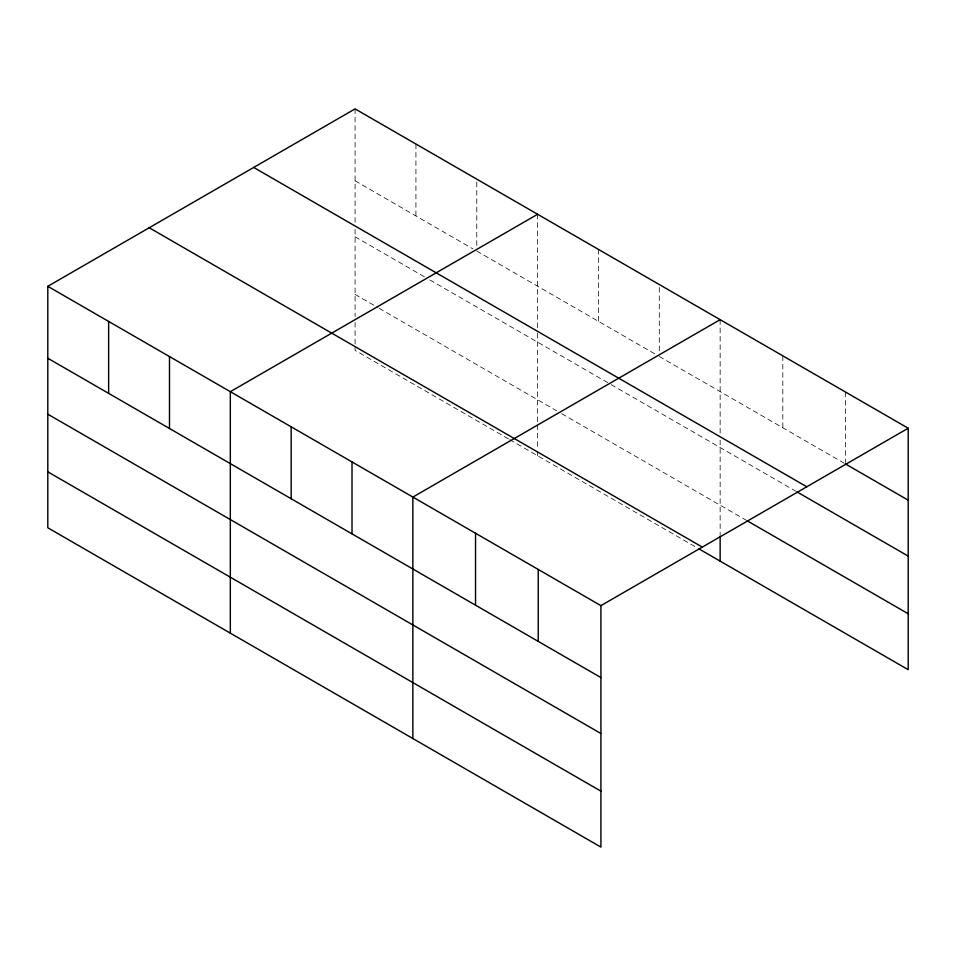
<?xml version="1.0" encoding="UTF-8"?>
<svg xmlns="http://www.w3.org/2000/svg" width="956" height="956" viewBox="0 0 956 956"><rect width="100%" height="100%" fill="white"/><g stroke="black" fill="none" stroke-linecap="round" stroke-linejoin="round"><path stroke-width="0.72" stroke-dasharray="4.78 3.58" d="M355.082 180.827L472.969 248.883M476.769 251.081L655.493 354.27M659.293 356.469L844.232 463.242M355.082 236.777L424.799 277.025M429.865 279.953L609.868 383.87M611.135 384.599L795.619 491.109M355.082 294.412L377.907 307.581M379.174 308.322L556.631 410.769M561.698 413.697L745.728 519.945M508.461 438.912L355.082 350.362L355.082 345.941M509.727 439.64L696.064 547.214M845.51 392.044L845.51 462.513M782.833 355.847L782.833 427.786M720.143 319.663L720.143 434.287M720.143 440.178L720.143 534.619M659.293 287.469L659.293 352.059M598.456 249.408L598.456 321.335M537.619 214.275L537.619 331.851M537.619 333.321L537.619 423.353M537.619 424.823L537.619 449.846M537.619 451.316L537.619 455.737M476.769 182.082L476.769 246.684M415.932 144.021L415.932 215.96M355.082 108.9L355.082 223.525M355.082 229.416L355.082 316.496M355.082 322.387L355.082 344.471"/><path stroke-width="1.43" d="M47.8 286.31L600.918 605.638L600.918 847.1L47.8 527.772L47.8 286.31L355.082 108.9L908.2 428.228L908.2 669.69L698.597 548.684M537.619 214.275L230.324 391.685L230.324 633.147M720.143 319.663L412.861 497.072L412.861 738.534M600.918 605.638L908.2 428.228M845.51 463.971L908.2 500.167M253.687 167.443L806.792 486.783M796.898 491.85L908.2 556.105M747.006 520.685L908.2 613.752M149.208 227.755L702.313 547.095M47.8 358.237L600.918 677.577M47.8 414.187L600.918 733.515M47.8 471.822L600.918 791.162M720.143 536.089L720.143 561.124M538.228 569.453L538.228 641.38M475.538 533.257L475.538 605.196M352.011 461.939L352.011 533.878M291.174 426.818L291.174 498.745M169.487 356.564L169.487 428.491M108.637 321.431L108.637 393.37"/></g></svg>
